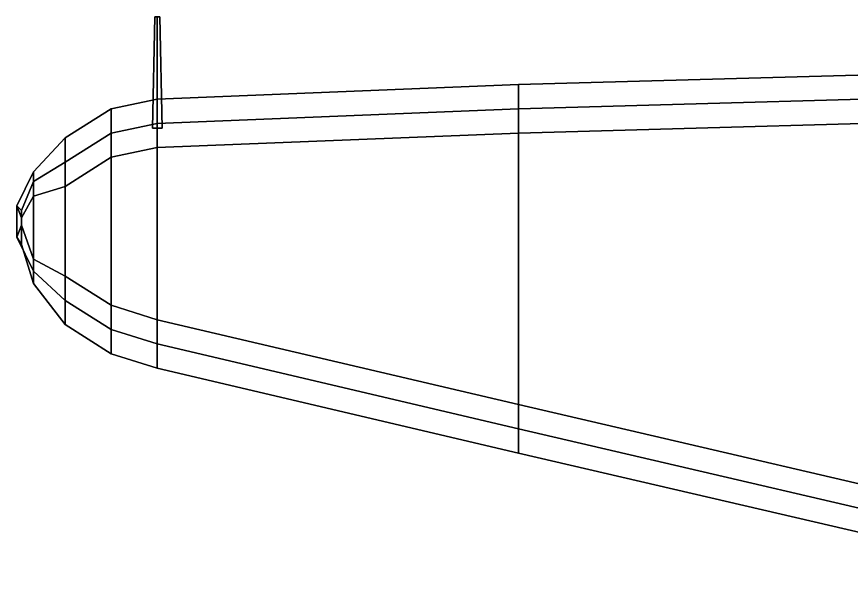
# Model space of a CAD drawing. Header units: millimetres. Extents: x -5 to 5, y -4.5 to 4.5.
# Drawn here: x -5.05 to -1.607, y 0.13 to 2.43 of the extents above; entities that cross this region are included whole.
import ezdxf

# ---------------------------------------------------------------- set-up
doc = ezdxf.new("R2010")
doc.units = ezdxf.units.MM
doc.layers.add('wing1', color=1, linetype='Continuous')

msp = doc.modelspace()

# ---------------------------------------------------------------- linework, layer by layer
at = {"layer": 'wing1'}
for points in [[(-4.49, 1.97, 1.8), (-4.47, 1.97, 1.82), (-4.47, 2.43, 1.81), (-4.48, 2.43, 1.8)], [(-4.47, 1.97, 1.78), (-4.49, 1.97, 1.8), (-4.48, 2.43, 1.8), (-4.47, 2.43, 1.79)], [(-4.48, 2.43, 1.8), (-4.47, 2.43, 1.81), (-4.46, 2.43, 1.8), (-4.47, 2.43, 1.79)], [(-4.47, 1.97, 1.82), (-4.45, 1.97, 1.8), (-4.46, 2.43, 1.8), (-4.47, 2.43, 1.81)], [(-4.45, 1.97, 1.8), (-4.47, 1.97, 1.78), (-4.47, 2.43, 1.79), (-4.46, 2.43, 1.8)], [(-2.98, 1.95, 1.75), (-0.83, 2.01, 1.58), (-0.83, 2.21, 1.45), (-2.98, 2.15, 1.65)], [(-2.98, 2.15, 1.65), (-0.83, 2.21, 1.45), (-0.83, 2.11, 1.27), (-2.98, 2.05, 1.54)], [(-4.47, 1.89, 1.87), (-2.98, 1.95, 1.75), (-2.98, 2.15, 1.65), (-4.47, 2.09, 1.8)], [(-4.47, 2.09, 1.8), (-2.98, 2.15, 1.65), (-2.98, 2.05, 1.54), (-4.47, 1.99, 1.72)], [(-0.83, 2.11, 1.27), (-0.83, 0.13, 1.29), (-2.98, 0.63, 1.54), (-2.98, 2.05, 1.54)], [(-4.66, 1.85, 1.88), (-4.47, 1.89, 1.87), (-4.47, 2.09, 1.8), (-4.66, 2.05, 1.82)], [(-4.66, 2.05, 1.82), (-4.47, 2.09, 1.8), (-4.47, 1.99, 1.72), (-4.66, 1.95, 1.75)], [(-4.85, 1.73, 1.88), (-4.66, 1.85, 1.88), (-4.66, 2.05, 1.82), (-4.85, 1.93, 1.84)], [(-4.85, 1.93, 1.84), (-4.66, 2.05, 1.82), (-4.66, 1.95, 1.75), (-4.85, 1.83, 1.79)], [(-2.98, 2.05, 1.54), (-2.98, 0.63, 1.54), (-4.47, 0.98, 1.72), (-4.47, 1.99, 1.72)], [(-2.98, 0.83, 1.75), (-0.83, 0.33, 1.58), (-0.83, 2.01, 1.58), (-2.98, 1.95, 1.75)], [(-4.47, 1.99, 1.72), (-4.47, 0.98, 1.72), (-4.66, 1.04, 1.75), (-4.66, 1.95, 1.75)], [(-4.98, 1.69, 1.88), (-4.85, 1.73, 1.88), (-4.85, 1.93, 1.84), (-4.98, 1.79, 1.85)], [(-4.98, 1.79, 1.85), (-4.85, 1.93, 1.84), (-4.85, 1.83, 1.79), (-4.98, 1.75, 1.81)], [(-4.66, 1.95, 1.75), (-4.66, 1.04, 1.75), (-4.85, 1.16, 1.79), (-4.85, 1.83, 1.79)], [(-4.47, 1.18, 1.87), (-2.98, 0.83, 1.75), (-2.98, 1.95, 1.75), (-4.47, 1.89, 1.87)], [(-4.66, 1.24, 1.88), (-4.47, 1.18, 1.87), (-4.47, 1.89, 1.87), (-4.66, 1.85, 1.88)], [(-4.85, 1.83, 1.79), (-4.85, 1.16, 1.79), (-4.98, 1.33, 1.81), (-4.98, 1.75, 1.81)], [(-4.85, 1.36, 1.88), (-4.66, 1.24, 1.88), (-4.66, 1.85, 1.88), (-4.85, 1.73, 1.88)], [(-5.03, 1.6, 1.87), (-4.98, 1.69, 1.88), (-4.98, 1.79, 1.85), (-5.05, 1.65, 1.85)], [(-5.05, 1.65, 1.85), (-4.98, 1.79, 1.85), (-4.98, 1.75, 1.81), (-5.03, 1.63, 1.83)], [(-4.98, 1.75, 1.81), (-4.98, 1.33, 1.81), (-5.03, 1.49, 1.83), (-5.03, 1.63, 1.83)], [(-4.98, 1.43, 1.88), (-4.85, 1.36, 1.88), (-4.85, 1.73, 1.88), (-4.98, 1.69, 1.88)], [(-5.03, 1.57, 1.87), (-4.98, 1.43, 1.88), (-4.98, 1.69, 1.88), (-5.03, 1.6, 1.87)], [(-5.05, 1.65, 1.85), (-5.05, 1.52, 1.85), (-5.03, 1.57, 1.87), (-5.03, 1.6, 1.87)], [(-5.03, 1.63, 1.83), (-5.03, 1.49, 1.83), (-5.05, 1.52, 1.85), (-5.05, 1.65, 1.85)], [(-5.05, 1.52, 1.85), (-4.98, 1.38, 1.85), (-4.98, 1.43, 1.88), (-5.03, 1.57, 1.87)], [(-5.03, 1.49, 1.83), (-4.98, 1.33, 1.81), (-4.98, 1.38, 1.85), (-5.05, 1.52, 1.85)], [(-4.98, 1.38, 1.85), (-4.85, 1.26, 1.84), (-4.85, 1.36, 1.88), (-4.98, 1.43, 1.88)], [(-4.98, 1.33, 1.81), (-4.85, 1.16, 1.79), (-4.85, 1.26, 1.84), (-4.98, 1.38, 1.85)], [(-4.85, 1.26, 1.84), (-4.66, 1.14, 1.82), (-4.66, 1.24, 1.88), (-4.85, 1.36, 1.88)], [(-4.85, 1.16, 1.79), (-4.66, 1.04, 1.75), (-4.66, 1.14, 1.82), (-4.85, 1.26, 1.84)], [(-4.66, 1.14, 1.82), (-4.47, 1.08, 1.8), (-4.47, 1.18, 1.87), (-4.66, 1.24, 1.88)], [(-4.47, 1.08, 1.8), (-2.98, 0.73, 1.65), (-2.98, 0.83, 1.75), (-4.47, 1.18, 1.87)], [(-4.66, 1.04, 1.75), (-4.47, 0.98, 1.72), (-4.47, 1.08, 1.8), (-4.66, 1.14, 1.82)], [(-4.47, 0.98, 1.72), (-2.98, 0.63, 1.54), (-2.98, 0.73, 1.65), (-4.47, 1.08, 1.8)], [(-2.98, 0.73, 1.65), (-0.83, 0.23, 1.45), (-0.83, 0.33, 1.58), (-2.98, 0.83, 1.75)], [(-2.98, 0.63, 1.54), (-0.83, 0.13, 1.29), (-0.83, 0.23, 1.45), (-2.98, 0.73, 1.65)]]:
    msp.add_3dface(points, dxfattribs=at)

doc.saveas('drawing.dxf')
